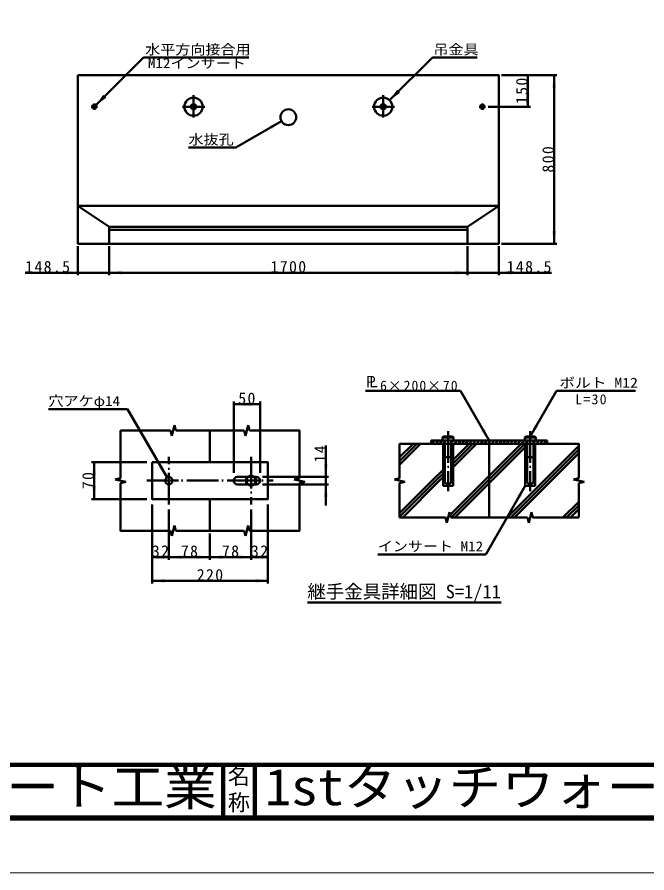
# Model space of a CAD drawing. Units: millimetres, scale not verified, with parts at other scales. Extents: x -2102 to 2102, y -1485 to 1485.
# Drawn here: x -1158 to 37, y -1485 to 139 of the extents above; entities that cross this region are included whole.
import ezdxf
from ezdxf.enums import TextEntityAlignment as Align

# ---------------------------------------------------------------- set-up
doc = ezdxf.new("R2010")
doc.units = ezdxf.units.MM
doc.header["$LTSCALE"] = 5
doc.linetypes.add('DASHED', pattern=[7.5, 6, -1.5])
doc.linetypes.add('LONG_DASHED_DOTTED', pattern=[15.25, 12, -1.5, 0.25, -1.5])
doc.layers.add('0-0_V-nasSTD', color=7, linetype='Continuous', lineweight=50)
doc.layers.add('0-1_0', color=7, linetype='Continuous', lineweight=100)
doc.styles.add('ＭＳ ゴシック', font='')
doc.styles.get('ＭＳ ゴシック').set_extended_font_data('MS Gothic')

msp = doc.modelspace()

# ---------------------------------------------------------------- linework, layer by layer
at = {"layer": '0-0_V-nasSTD'}
for p, q in [((-1009.098, -28.226), (-918.387, 62.484)), ((-918.387, 62.484), (-718.387, 62.484)), ((-451.423, -18.751), (-370.187, 62.484)), ((-370.187, 62.484), (-285.187, 62.484)), ((-134.185, 29.087), (-239.185, 29.087)), ((-189.185, 29.087), (-189.185, -30.913)), ((-139.185, 29.087), (-139.185, -290.913)), ((-184.185, -30.913), (-264.185, -30.913)), ((-743.178, -108.413), (-656.576, -58.413)), ((-833.178, -108.413), (-743.178, -108.413)), ((-1042.985, -218.913), (-244.185, -218.913)), ((-1042.985, -218.913), (-983.585, -258.913)), ((-303.585, -258.913), (-244.185, -218.913)), ((-983.585, -258.913), (-303.585, -258.913)), ((-983.585, -290.913), (-983.585, -258.913)), ((-303.585, -290.913), (-303.585, -258.913)), ((-983.585, -264.913), (-303.585, -264.913)), ((-134.185, -290.913), (-239.185, -290.913)), ((-1042.985, -295.913), (-1042.985, -350.913)), ((-983.585, -295.913), (-983.585, -350.913)), ((-303.585, -295.913), (-303.585, -350.913)), ((-244.185, -295.913), (-244.185, -350.913)), ((-1042.985, -345.913), (-1142.985, -345.913)), ((-983.585, -345.913), (-1042.985, -345.913)), ((-244.185, -345.913), (-144.185, -345.913)), ((-496.999, -570.015), (-316.999, -570.015)), ((-316.999, -570.015), (-262.381, -664.618)), ((-134.381, -570.015), (-184.381, -656.618)), ((-134.381, -570.015), (15.619, -570.015)), ((-747.381, -590.618), (-747.381, -725.618)), ((-747.381, -595.618), (-697.381, -595.618)), ((-697.381, -590.618), (-697.381, -725.618)), ((-1098.881, -604.652), (-948.881, -604.652)), ((-873.881, -734.555), (-948.881, -604.652)), ((-962.381, -645.618), (-867.381, -645.618)), ((-962.381, -735.618), (-962.381, -645.618)), ((-867.381, -645.618), (-864.881, -655.618)), ((-859.881, -635.618), (-864.881, -655.618)), ((-859.881, -635.618), (-857.381, -645.618)), ((-857.381, -645.618), (-727.381, -645.618)), ((-792.381, -645.618), (-792.381, -705.618)), ((-727.381, -645.618), (-724.881, -655.618)), ((-719.881, -635.618), (-724.881, -655.618)), ((-719.881, -635.618), (-717.381, -645.618)), ((-371.321, -670.618), (-365.321, -664.618)), ((-364.25, -670.618), (-358.25, -664.618)), ((-357.179, -670.618), (-351.179, -664.618)), ((-348.881, -656.618), (-350.881, -658.618)), ((-329.881, -658.618), (-350.881, -658.618)), ((-331.881, -656.618), (-348.881, -656.618)), ((-346.381, -694.618), (-346.381, -664.618)), ((-329.966, -664.618), (-334.381, -669.032)), ((-334.381, -664.618), (-334.381, -694.618)), ((-331.881, -656.618), (-329.881, -658.618)), ((-328.895, -670.618), (-322.895, -664.618)), ((-321.824, -670.618), (-315.824, -664.618)), ((-314.753, -670.618), (-308.753, -664.618)), ((-307.682, -670.618), (-301.682, -664.618)), ((-300.611, -670.618), (-294.611, -664.618)), ((-293.54, -670.618), (-287.54, -664.618)), ((-286.469, -670.618), (-280.469, -664.618)), ((-279.397, -670.618), (-273.397, -664.618)), ((-272.326, -670.618), (-266.326, -664.618)), ((-259.255, -664.618), (-262.381, -667.743)), ((-258.184, -670.618), (-252.184, -664.618)), ((-251.113, -670.618), (-245.113, -664.618)), ((-244.042, -670.618), (-238.042, -664.618)), ((-236.971, -670.618), (-230.971, -664.618)), ((-229.9, -670.618), (-223.9, -664.618)), ((-222.829, -670.618), (-216.829, -664.618)), ((-215.758, -670.618), (-209.758, -664.618)), ((-208.687, -670.618), (-202.687, -664.618)), ((-201.616, -670.618), (-195.616, -664.618)), ((-192.881, -656.618), (-194.881, -658.618)), ((-173.881, -658.618), (-194.881, -658.618)), ((-175.881, -656.618), (-192.881, -656.618)), ((-190.381, -694.618), (-190.381, -664.618)), ((-174.402, -664.618), (-178.381, -668.596)), ((-178.381, -664.618), (-178.381, -694.618)), ((-175.881, -656.618), (-173.881, -658.618)), ((-173.331, -670.618), (-167.331, -664.618)), ((-166.26, -670.618), (-160.26, -664.618)), ((-159.189, -670.618), (-153.189, -664.618)), ((-152.381, -664.618), (-152.381, -670.618)), ((-572.381, -733.618), (-572.381, -673.618)), ((-432.381, -670.618), (-432.381, -735.618)), ((-406.677, -670.618), (-432.381, -696.322)), ((-399.606, -670.618), (-432.381, -703.393)), ((-392.535, -670.618), (-432.381, -710.464)), ((-350.108, -670.618), (-346.381, -666.89)), ((-349.881, -750.618), (-349.881, -670.618)), ((-201.616, -670.618), (-336.628, -805.63)), ((-194.545, -670.618), (-334.545, -810.618)), ((-330.881, -750.618), (-330.881, -670.618)), ((-300.611, -670.618), (-330.881, -700.888)), ((-293.54, -670.618), (-330.881, -707.959)), ((-286.469, -670.618), (-330.881, -715.03)), ((-327.474, -810.618), (-193.881, -677.025)), ((-265.255, -670.618), (-262.381, -667.743)), ((-262.381, -670.618), (-262.381, -810.618)), ((-228.479, -810.618), (-92.381, -674.52)), ((-221.408, -810.618), (-92.381, -681.591)), ((-194.545, -670.618), (-190.381, -666.454)), ((-193.881, -750.618), (-193.881, -670.618)), ((-174.881, -750.618), (-174.881, -670.618)), ((-346.381, -744.618), (-346.381, -694.618)), ((-334.381, -744.618), (-334.381, -694.618)), ((-214.336, -810.618), (-92.381, -688.662)), ((-190.381, -744.618), (-190.381, -694.618)), ((-178.381, -744.618), (-178.381, -694.618)), ((-1017.381, -705.618), (-912.381, -705.618)), ((-1012.381, -775.618), (-1012.381, -705.618)), ((-370.611, -740.618), (-349.881, -719.888)), ((-363.54, -740.618), (-349.881, -726.959)), ((-972.381, -738.118), (-962.381, -735.618)), ((-972.381, -738.118), (-952.381, -743.118)), ((-962.381, -745.618), (-952.381, -743.118)), ((-740.381, -733.618), (-720.443, -733.618)), ((-708.318, -733.618), (-704.381, -733.618)), ((-567.381, -733.618), (-692.381, -733.618)), ((-632.381, -738.118), (-622.381, -735.618)), ((-632.381, -738.118), (-612.381, -743.118)), ((-622.381, -745.618), (-612.381, -743.118)), ((-572.381, -747.618), (-572.381, -733.618)), ((-442.381, -738.118), (-432.381, -735.618)), ((-442.381, -738.118), (-422.381, -743.118)), ((-370.611, -740.618), (-432.381, -802.388)), ((-363.54, -740.618), (-432.381, -809.459)), ((-432.381, -745.618), (-422.381, -743.118)), ((-432.112, -745.55), (-432.381, -745.819)), ((-432.381, -745.618), (-432.381, -810.618)), ((-356.469, -740.618), (-426.469, -810.618)), ((-356.469, -740.618), (-349.881, -734.03)), ((-102.381, -738.118), (-92.381, -735.618)), ((-102.381, -738.118), (-82.381, -743.118)), ((-92.381, -745.618), (-82.381, -743.118)), ((-92.381, -745.618), (-92.381, -810.618)), ((-83.469, -743.39), (-83.034, -742.954)), ((-720.443, -747.618), (-740.381, -747.618)), ((-704.381, -747.618), (-708.318, -747.618)), ((-567.381, -747.618), (-692.381, -747.618)), ((-572.381, -787.618), (-572.381, -747.618)), ((-330.881, -750.618), (-349.881, -750.618)), ((-268.881, -880.521), (-193.881, -750.618)), ((-174.881, -750.618), (-193.881, -750.618)), ((-1017.381, -775.618), (-912.381, -775.618)), ((-792.381, -775.618), (-792.381, -835.618)), ((-902.381, -785.618), (-902.381, -935.618)), ((-870.381, -795.618), (-870.381, -890.618)), ((-714.381, -795.618), (-714.381, -890.618)), ((-682.381, -785.618), (-682.381, -935.618)), ((-122.413, -810.618), (-92.381, -780.586)), ((-115.342, -810.618), (-92.381, -787.657)), ((-108.27, -810.618), (-92.381, -794.728)), ((-432.381, -810.618), (-345.381, -810.618)), ((-345.381, -810.618), (-342.881, -820.618)), ((-344.628, -813.63), (-339.969, -808.971)), ((-337.881, -800.618), (-342.881, -820.618)), ((-337.881, -800.618), (-335.381, -810.618)), ((-335.381, -810.618), (-189.381, -810.618)), ((-189.381, -810.618), (-186.881, -820.618)), ((-181.881, -800.618), (-186.881, -820.618)), ((-859.881, -825.618), (-864.881, -845.618)), ((-859.881, -825.618), (-857.381, -835.618)), ((-719.881, -825.618), (-724.881, -845.618)), ((-719.881, -825.618), (-717.381, -835.618)), ((-867.381, -835.618), (-864.881, -845.618)), ((-727.381, -835.618), (-857.381, -835.618)), ((-792.381, -840.618), (-792.381, -890.618)), ((-727.381, -835.618), (-724.881, -845.618)), ((-902.381, -885.618), (-870.381, -885.618)), ((-870.381, -885.618), (-792.381, -885.618)), ((-792.381, -885.618), (-714.381, -885.618)), ((-682.381, -885.618), (-714.381, -885.618)), ((-268.881, -880.521), (-473.881, -880.521)), ((-902.381, -930.618), (-682.381, -930.618)), ((-607.38, -971.645), (-239.88, -971.645))]:
    msp.add_line(p, q, dxfattribs=at)
at = {"layer": '0-0_V-nasSTD', "linetype": 'LONG_DASHED_DOTTED'}
for p, q in [((-823.585, -9.113), (-823.585, -51.513)), ((-463.585, -9.113), (-463.585, -51.513)), ((-1017.785, -30.913), (-1005.785, -30.913)), ((-1011.785, -36.913), (-1011.785, -24.913)), ((-844.785, -30.913), (-802.385, -30.913)), ((-484.785, -30.913), (-442.385, -30.913)), ((-281.385, -30.913), (-269.385, -30.913)), ((-275.385, -36.913), (-275.385, -24.913)), ((-340.381, -646.618), (-340.381, -760.618)), ((-184.381, -646.618), (-184.381, -760.618)), ((-870.381, -785.618), (-870.381, -695.618)), ((-714.381, -695.618), (-714.381, -785.618)), ((-912.381, -740.618), (-672.381, -740.618))]:
    msp.add_line(p, q, dxfattribs=at)
at = {"layer": '0-0_V-nasSTD', "linetype": 'DASHED'}
for p, q in [((-720.443, -733.618), (-708.318, -733.618)), ((-708.318, -747.618), (-720.443, -747.618))]:
    msp.add_line(p, q, dxfattribs=at)
at = {"layer": '0-0_V-nasSTD', "lineweight": 100}
for p, q in [((-767.5, -1280), (-767.5, -1380)), ((-707.5, -1280), (-707.5, -1380)), ((-1997.5, -1380), (1997.5, -1380))]:
    msp.add_line(p, q, dxfattribs=at)
at = {"layer": '0-0_V-nasSTD', "lineweight": 18}
for points in [[(-2102.5, -1485), (-2102.5, 1485), (2102.5, 1485), (2102.5, -1485)], [(-2002.5, -1385), (-2002.5, 1385), (2002.5, 1385), (2002.5, -1385)]]:
    msp.add_lwpolyline(points, close=True, dxfattribs=at)
at = {"layer": '0-0_V-nasSTD'}
for points in [[(-1042.985, 29.087), (-1042.985, -290.913), (-244.185, -290.913), (-244.185, 29.087)], [(-902.381, -705.618), (-902.381, -775.618), (-682.381, -775.618), (-682.381, -705.618)]]:
    msp.add_lwpolyline(points, close=True, dxfattribs=at)
for points in [[(-983.585, -345.913), (-303.585, -345.913), (-244.185, -345.913)], [(-717.381, -645.618), (-622.381, -645.618), (-622.381, -735.618)], [(-152.381, -664.618), (-372.381, -664.618), (-372.381, -670.618)], [(-350.881, -658.618), (-350.881, -664.618), (-329.881, -664.618), (-329.881, -658.618)], [(-194.881, -658.618), (-194.881, -664.618), (-173.881, -664.618), (-173.881, -658.618)], [(-92.381, -735.618), (-92.381, -670.618), (-432.381, -670.618)], [(-723.474, -735.368), (-714.381, -730.118), (-705.287, -735.368), (-705.287, -745.868)], [(-867.381, -835.618), (-962.381, -835.618), (-962.381, -745.618)], [(-705.287, -745.868), (-714.381, -751.118), (-723.474, -745.868), (-723.474, -735.368)], [(-622.381, -745.618), (-622.381, -835.618), (-717.381, -835.618)], [(-181.881, -800.618), (-179.381, -810.618), (-92.381, -810.618)]]:
    msp.add_lwpolyline(points, dxfattribs=at)
for centre, radius in [((-823.585, -30.913), 17.2), ((-463.585, -30.913), 17.2), ((-1011.785, -30.913), 3.8), ((-1011.785, -30.913), 2.4), ((-1011.785, -30.913), 2), ((-823.585, -30.913), 5), ((-463.585, -30.913), 5), ((-275.385, -30.913), 3.8), ((-275.385, -30.913), 2.4), ((-275.385, -30.913), 2), ((-643.585, -50.913), 15), ((-870.381, -740.618), 7), ((-714.381, -740.618), 8.5)]:
    msp.add_circle(centre, radius, dxfattribs=at)
for centre, radius, start, end in [((-340.381, -685.18), 28.562, 68.4314, 111.5686), ((-184.381, -685.18), 28.562, 68.4314, 111.5686), ((-340.381, -686.618), 10, 233.1301, 306.8699), ((-184.381, -686.618), 10, 233.1301, 306.8699), ((-740.381, -740.618), 7, 90, 270), ((-704.381, -740.618), 7, 270, 90), ((-340.381, -736.618), 10, 233.1301, 306.8699), ((-184.381, -736.618), 10, 233.1301, 306.8699)]:
    msp.add_arc(centre, radius, start, end, dxfattribs=at)
for points in [[(-193.185, 5.087), (-189.185, 5.087), (-189.185, 29.087)], [(-189.185, 5.087), (-189.185, 29.087), (-185.185, 5.087)], [(-143.185, 5.087), (-139.185, 5.087), (-139.185, 29.087)], [(-139.185, 5.087), (-139.185, 29.087), (-135.185, 5.087)], [(-451.423, -18.751), (-437.281, 1.048), (-434.452, -1.781)], [(-1009.098, -28.226), (-994.956, -8.427), (-992.128, -11.256)], [(-1009.098, -28.226), (-992.128, -11.256), (-989.299, -14.084)], [(-451.423, -18.751), (-434.452, -1.781), (-431.624, -4.609)], [(-193.185, -6.913), (-189.185, -30.913), (-189.185, -6.913)], [(-189.185, -30.913), (-189.185, -6.913), (-185.185, -6.913)], [(-679.36, -66.949), (-677.36, -70.413), (-656.576, -58.413)], [(-677.36, -70.413), (-675.36, -73.877), (-656.576, -58.413)], [(-143.185, -266.913), (-139.185, -290.913), (-139.185, -266.913)], [(-139.185, -290.913), (-139.185, -266.913), (-135.185, -266.913)], [(-1066.985, -345.913), (-1066.985, -341.913), (-1042.985, -345.913)], [(-1066.985, -349.913), (-1066.985, -345.913), (-1042.985, -345.913)], [(-983.585, -345.913), (-959.585, -345.913), (-959.585, -341.913)], [(-983.585, -345.913), (-959.585, -349.913), (-959.585, -345.913)], [(-327.585, -345.913), (-327.585, -341.913), (-303.585, -345.913)], [(-327.585, -349.913), (-327.585, -345.913), (-303.585, -345.913)], [(-244.185, -345.913), (-220.185, -345.913), (-220.185, -341.913)], [(-244.185, -345.913), (-220.185, -349.913), (-220.185, -345.913)], [(-747.381, -595.618), (-723.381, -595.618), (-723.381, -591.618)], [(-747.381, -595.618), (-723.381, -599.618), (-723.381, -595.618)], [(-721.381, -595.618), (-721.381, -591.618), (-697.381, -595.618)], [(-721.381, -599.618), (-721.381, -595.618), (-697.381, -595.618)], [(-277.845, -645.833), (-274.381, -643.833), (-262.381, -664.618)], [(-274.381, -643.833), (-270.916, -641.833), (-262.381, -664.618)], [(-184.381, -656.618), (-175.845, -633.833), (-172.381, -635.833)], [(-184.381, -656.618), (-172.381, -635.833), (-168.916, -637.833)], [(-1016.381, -729.618), (-1012.381, -729.618), (-1012.381, -705.618)], [(-1012.381, -729.618), (-1012.381, -705.618), (-1008.381, -729.618)], [(-889.345, -715.771), (-885.881, -713.771), (-873.881, -734.555)], [(-885.881, -713.771), (-882.416, -711.771), (-873.881, -734.555)], [(-576.381, -709.618), (-572.381, -733.618), (-572.381, -709.618)], [(-572.381, -733.618), (-572.381, -709.618), (-568.381, -709.618)], [(-1016.381, -751.618), (-1012.381, -775.618), (-1012.381, -751.618)], [(-1012.381, -775.618), (-1012.381, -751.618), (-1008.381, -751.618)], [(-576.381, -771.618), (-572.381, -771.618), (-572.381, -747.618)], [(-572.381, -771.618), (-572.381, -747.618), (-568.381, -771.618)], [(-209.345, -769.402), (-205.881, -771.402), (-193.881, -750.618)], [(-205.881, -771.402), (-202.416, -773.402), (-193.881, -750.618)], [(-902.381, -885.618), (-878.381, -885.618), (-878.381, -881.618)], [(-902.381, -885.618), (-878.381, -889.618), (-878.381, -885.618)], [(-894.381, -885.618), (-894.381, -881.618), (-870.381, -885.618)], [(-894.381, -889.618), (-894.381, -885.618), (-870.381, -885.618)], [(-870.381, -885.618), (-846.381, -885.618), (-846.381, -881.618)], [(-870.381, -885.618), (-846.381, -889.618), (-846.381, -885.618)], [(-816.381, -885.618), (-816.381, -881.618), (-792.381, -885.618)], [(-816.381, -889.618), (-816.381, -885.618), (-792.381, -885.618)], [(-792.381, -885.618), (-768.381, -885.618), (-768.381, -881.618)], [(-792.381, -885.618), (-768.381, -889.618), (-768.381, -885.618)], [(-738.381, -885.618), (-738.381, -881.618), (-714.381, -885.618)], [(-738.381, -889.618), (-738.381, -885.618), (-714.381, -885.618)], [(-714.381, -885.618), (-690.381, -885.618), (-690.381, -881.618)], [(-714.381, -885.618), (-690.381, -889.618), (-690.381, -885.618)], [(-706.381, -885.618), (-706.381, -881.618), (-682.381, -885.618)], [(-706.381, -889.618), (-706.381, -885.618), (-682.381, -885.618)], [(-902.381, -930.618), (-878.381, -930.618), (-878.381, -926.618)], [(-902.381, -930.618), (-878.381, -934.618), (-878.381, -930.618)], [(-706.381, -930.618), (-706.381, -926.618), (-682.381, -930.618)], [(-706.381, -934.618), (-706.381, -930.618), (-682.381, -930.618)]]:
    msp.add_solid(points, dxfattribs=at)
at = {"layer": '0-1_0'}
msp.add_line((-1997.5, -1280), (1997.5, -1280), dxfattribs=at)

# ---------------------------------------------------------------- texts
at = {"layer": '0-0_V-nasSTD', "style": 'ＭＳ ゴシック'}
for s, height, width, p in [('水平方向接合用', 19.06, 1.1, (-915.387, 62.484)), ('吊金具', 19.06, 1.1, (-368.187, 62.484)), ('M12インサート', 19.06, 1.1, (-910.137, 36.484)), ('水抜孔', 19.06, 1.1, (-833.178, -108.413)), ('Ｐ', 21.63, 0.9, (-500.122, -570.015)), ('Ｌ', 21.63, 0.9, (-495.499, -570.015)), ('ボルト M12', 19.06, 1.15, (-129.381, -570.015)), ('穴アケφ14', 19.06, 1.1, (-1098.881, -604.652)), ('インサート M12', 19.06, 1.1, (-473.881, -880.521)), ('(株)船生コンクリート工業', 69.65, 1.05, (-1976.5, -1377.45)), ('1stタッチウォール標準型', 69.65, 1.05, (-687.75, -1377.53))]:
    msp.add_text(s, height=height, dxfattribs=dict(at, width=width)).set_placement(p, align=Align.BOTTOM_LEFT)
for s, height, p in [('継手金具詳細図 S=1/11', 25.66, (-607.38, -971.645)), ('名', 30.79, (-758.518, -1326.001)), ('称', 30.79, (-758.524, -1375.99))]:
    msp.add_text(s, height=height, dxfattribs=at).set_placement(p, align=Align.BOTTOM_LEFT)
at = {"layer": '0-0_V-nasSTD', "char_height": 21.99, "attachment_point": 7, "rotation": 90, "style": 'ＭＳ ゴシック'}
for s, insert in [('\\T1.17;150', (-189.185, -25.913)), ('\\T1.17;800', (-139.185, -155.913)), ('\\T1.17;14', (-572.381, -706.118)), ('\\T1.17;70', (-1012.381, -756.868))]:
    msp.add_mtext(s, dxfattribs=dict(at, insert=insert))
at = {"layer": '0-0_V-nasSTD', "attachment_point": 7, "style": 'ＭＳ ゴシック'}
for s, insert, char_height in [('\\T1.17;148.5', (-1142.985, -345.913), 21.99), ('\\T1.17;1700', (-677.335, -345.913), 21.99), ('\\T1.17;148.5', (-229.185, -345.913), 21.99), ('\\T1.15;6×200×70', (-469.499, -570.015), 19.06), ('\\T1.17;50', (-738.631, -595.618), 21.99), ('\\T1.19;L=30', (-98.911, -596.015), 19.06), ('\\T1.17;32', (-902.631, -885.618), 21.99), ('\\T1.17;78', (-847.631, -885.618), 21.99), ('\\T1.17;78', (-769.631, -885.618), 21.99), ('\\T1.17;32', (-714.631, -885.618), 21.99), ('\\T1.17;220', (-817.381, -930.618), 21.99)]:
    msp.add_mtext(s, dxfattribs=dict(at, insert=insert, char_height=char_height))

doc.saveas('drawing.dxf')
